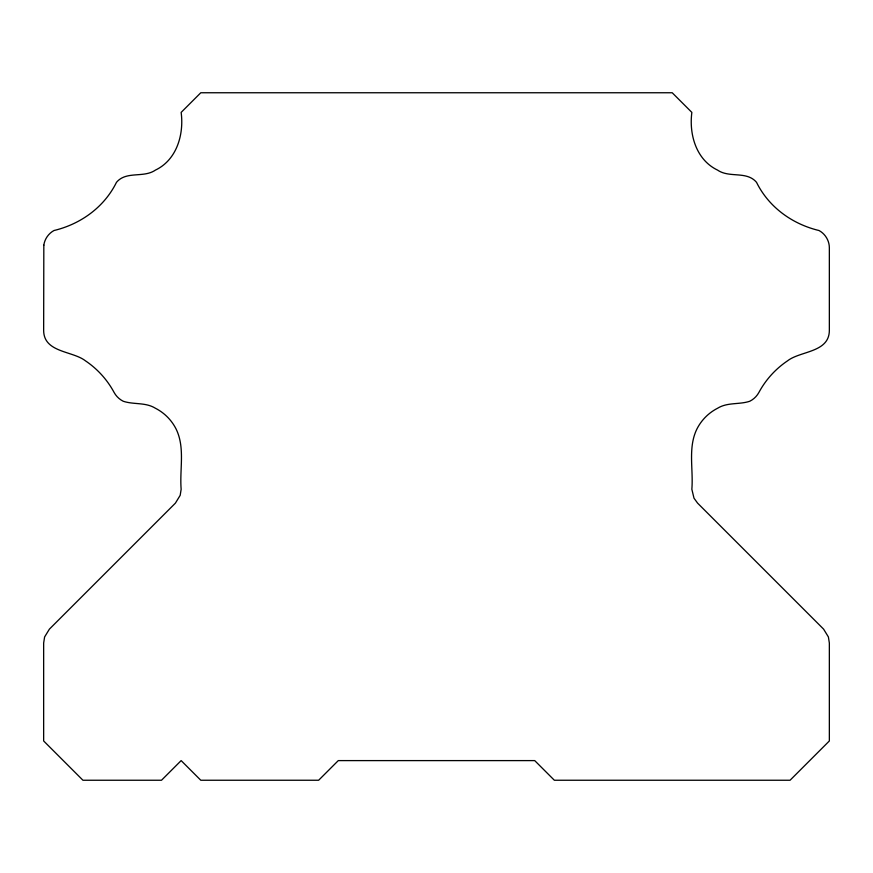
<?xml version="1.0" encoding="UTF-8"?>
<svg xmlns="http://www.w3.org/2000/svg" width="873" height="873" viewBox="0 0 873 873"><rect width="100%" height="100%" fill="white"/><g stroke="black" fill="none" stroke-linecap="round" stroke-linejoin="round"><path stroke-width="1.31" d="M43.825 245.182L43.65 330.54C43.868 352.692 72.481 350.771 85.39 360.789C97.394 368.853 107.248 379.711 114.101 392.446C116.174 396.244 119.361 399.321 123.235 401.253C133.689 404.777 145.562 402.104 155.405 408.248A47.142 47.142 0 0 1 176.008 428.85C185.305 447.587 179.5 469.303 181.148 489.251L180.187 495.329L175.397 503.143L49.401 629.138L44.61 636.952L43.65 643.03L43.65 740.959L82.935 780.244L161.505 780.244L181.148 760.601L200.79 780.244L318.645 780.244L338.288 760.601L534.712 760.601L554.355 780.244L790.065 780.244L829.35 740.959L829.35 643.03L828.39 636.952L823.599 629.138L697.603 503.143L693.991 498.177L691.853 489.251C693.5 469.303 687.695 447.587 696.992 428.85A47.142 47.142 0 0 1 717.595 408.248C727.438 402.104 739.311 404.777 749.765 401.253C753.639 399.321 756.826 396.244 758.899 392.446C765.752 379.711 775.606 368.853 787.61 360.789C800.519 350.771 829.132 352.692 829.35 330.54L829.35 247.823C829.372 240.719 825.258 233.844 818.994 230.516C792.346 224.11 768.797 207.25 756.531 182.337C746.677 170.639 729.446 178.299 717.595 170.115C696.174 159.879 688.939 134.464 691.853 112.399L672.21 92.756L200.79 92.756L181.148 112.399C184.061 134.464 176.826 159.879 155.405 170.115C143.554 178.299 126.323 170.639 116.469 182.337C104.203 207.25 80.654 224.11 54.006 230.516C48.539 233.451 44.665 239.038 43.825 245.182"/></g></svg>
